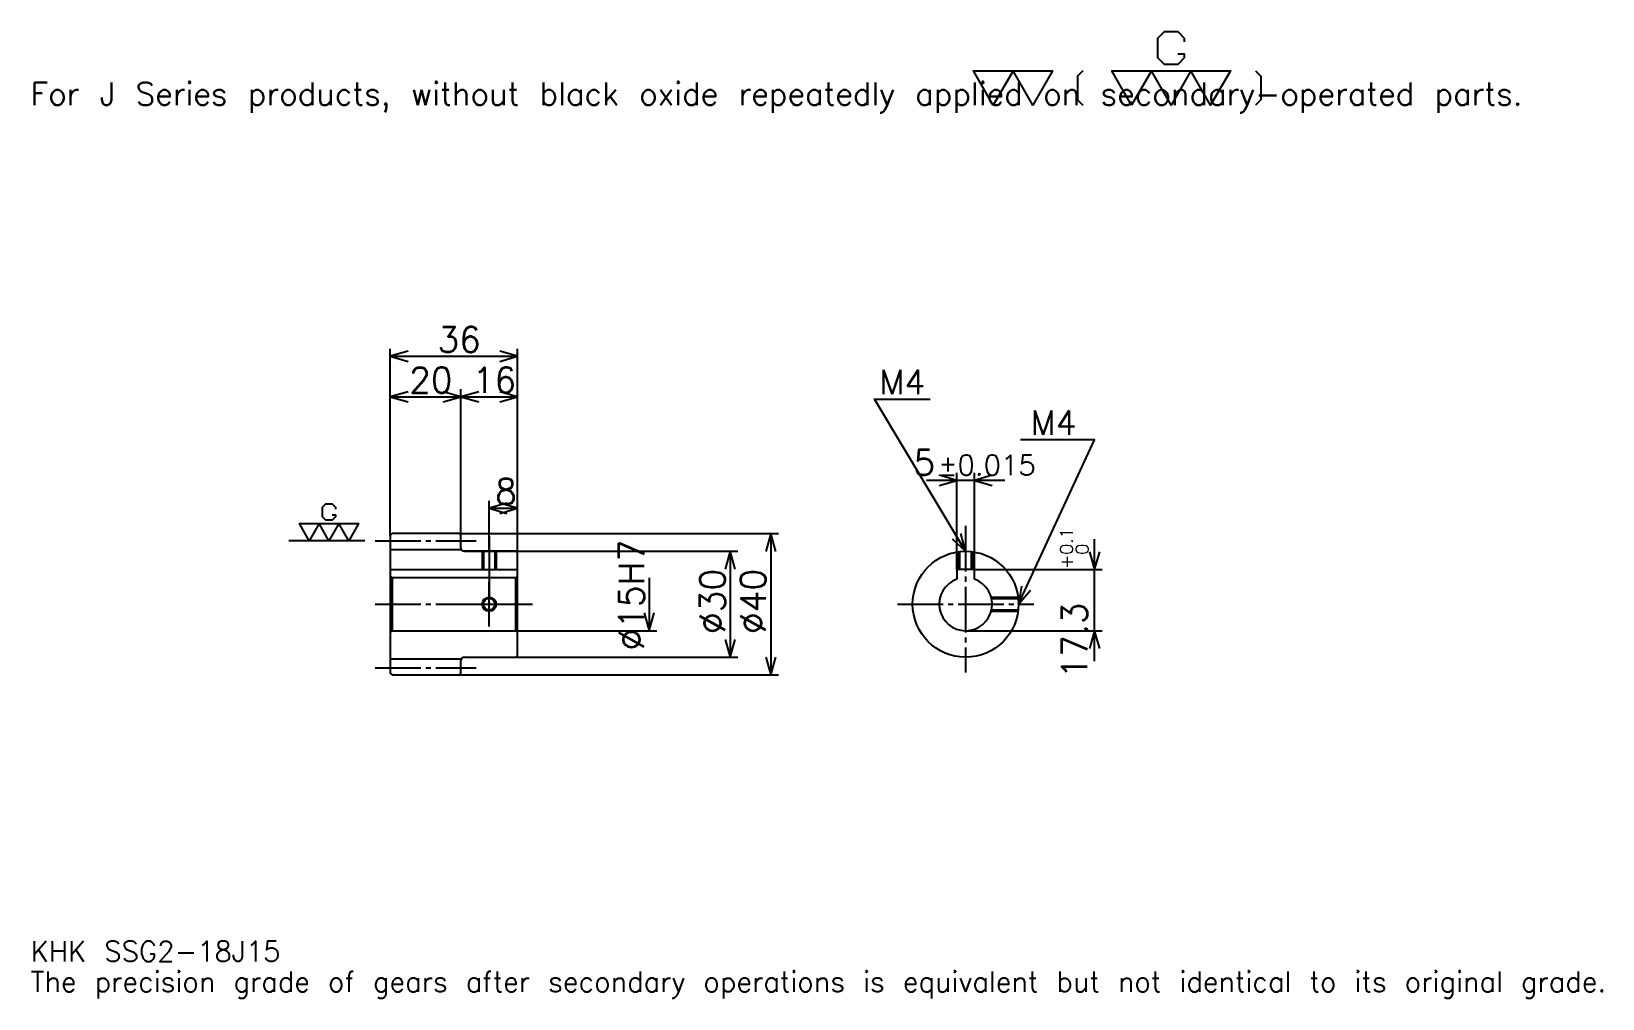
# Model space of a CAD drawing. Extents: x 15 to 459, y 5 to 279.
import ezdxf

# ---------------------------------------------------------------- set-up
doc = ezdxf.new("R2010")
doc.units = 0
doc.linetypes.add('DASHDOT', pattern=[17.217392, 12.913043, -1.434783, 1.434783, -1.434783])
doc.layers.get('0').update_dxf_attribs({"linetype": 'CONTINUOUS'})
doc.layers.add('DASHDOT', color=6, linetype='DASHDOT')
doc.styles.add('KANJI', font='TXT', dxfattribs={"bigfont": 'BIGFONT'})

msp = doc.modelspace()

# ---------------------------------------------------------------- linework, layer by layer
at = {"color": 5}
for p, q in [((116.217392, 136.934784), (116.217392, 189.304352)), ((116.217392, 187.152191), (152.217392, 187.152191)), ((152.217392, 136.934784), (152.217392, 189.304352)), ((116.217392, 175.67392), (136.217392, 175.67392)), ((136.217392, 136.934784), (136.217392, 177.826096)), ((136.217392, 175.67392), (152.217392, 175.67392)), ((290.239136, 152.021744), (268.021729, 152.021744)), ((276.630432, 126.734795), (276.630432, 154.17392)), ((281.630432, 126.734795), (281.630432, 154.17392)), ((144.217392, 136.934784), (144.217392, 146.26088)), ((144.217392, 144.108704), (152.217392, 144.108704)), ((116.217392, 136.434784), (116.217392, 136.934784)), ((135.717392, 136.934784), (152.217392, 136.934784)), ((136.217392, 136.434784), (136.217392, 136.934784)), ((144.217392, 131.934784), (144.217392, 136.934784)), ((144.217392, 131.934784), (144.217392, 136.934784)), ((152.217392, 136.934784), (226.108704, 136.934784)), ((152.217392, 131.434784), (152.217392, 136.934784)), ((223.956512, 136.934784), (223.956512, 96.934792)), ((315.652161, 100.826096), (315.652161, 135.343491)), ((137.217392, 131.934784), (152.217392, 131.934784)), ((152.217392, 131.934784), (214.630432, 131.934784)), ((212.478256, 131.934784), (212.478256, 101.934792)), ((281.630432, 126.734795), (317.804352, 126.734795)), ((189.521744, 124.434792), (189.521744, 109.434792)), ((152.217392, 109.434792), (191.67392, 109.434792)), ((279.130432, 109.434792), (317.804352, 109.434792)), ((137.217392, 101.934792), (152.217392, 101.934792)), ((152.217392, 101.934792), (214.630432, 101.934792)), ((135.717392, 96.934792), (152.217392, 96.934792)), ((152.217392, 96.934792), (226.108704, 96.934792))]:
    msp.add_line(p, q, dxfattribs=at)
at = {"color": 7}
msp.add_line((109.04348, 134.934784), (87.521744, 134.934784), dxfattribs=at)
at = {"color": 4}
for p, q in [((116.217392, 132.434784), (136.217392, 132.434784)), ((116.217392, 126.734795), (152.217392, 126.734795)), ((151.717392, 124.434792), (152.217392, 124.934792)), ((116.717392, 124.434792), (116.717392, 109.434792)), ((151.717392, 109.434792), (152.217392, 108.934792)), ((116.217392, 101.434792), (136.217392, 101.434792))]:
    msp.add_line(p, q, dxfattribs=at)
at = {"color": 7}
for points in [[(339.182617, 272.80957), (341.047821, 272.80957), (341.047821, 271.69043), (339.182617, 269.825226), (335.452179, 269.825226), (333.586945, 271.69043), (333.586945, 277.286072), (335.452179, 279.151306), (339.182617, 279.151306), (341.047821, 277.286072), (341.047821, 276.166962)], [(286.956512, 258.260864), (281.36087, 267.959991), (303.743469, 267.959991), (298.147827, 258.260864), (292.552155, 267.959991), (286.956512, 258.260864)], [(312.323456, 267.959991), (310.831299, 266.467834), (310.831299, 259.753052), (312.323456, 258.260864)], [(326.126068, 258.260864), (320.530426, 267.959991), (354.10434, 267.959991), (348.508698, 258.260864), (342.913025, 267.959991), (337.317383, 258.260864), (331.721741, 267.959991), (326.126068, 258.260864)], [(361.192169, 267.959991), (362.684326, 266.467834), (362.684326, 259.753052), (361.192169, 258.260864)], [(99.789131, 142.209137), (100.721741, 142.209137), (100.721741, 141.649567), (99.789131, 140.716965), (97.923912, 140.716965), (96.991302, 141.649567), (96.991302, 144.447403), (97.923912, 145.380005), (99.789131, 145.380005), (100.721741, 144.447403), (100.721741, 143.887833)], [(93.260872, 134.934784), (90.463043, 139.784363), (107.25, 139.784363), (104.452179, 134.934784), (101.65435, 139.784363), (98.856522, 134.934784), (96.058701, 139.784363), (93.260872, 134.934784)]]:
    msp.add_lwpolyline(points, dxfattribs=at)
at = {"color": 5}
for points in [[(121.239128, 188.586975), (116.217392, 187.152191), (121.239128, 185.717407)], [(147.195648, 185.717407), (152.217392, 187.152191), (147.195648, 188.586975)], [(121.239128, 177.108704), (116.217392, 175.67392), (121.239128, 174.239136)], [(131.195648, 174.239136), (136.217392, 175.67392), (131.195648, 177.108704)], [(141.239136, 177.108704), (136.217392, 175.67392), (141.239136, 174.239136)], [(147.195648, 174.239136), (152.217392, 175.67392), (147.195648, 177.108704)], [(279.130432, 131.934784), (253.304352, 174.978271), (269.086975, 174.978271)], [(294.130432, 116.934792), (315.652161, 163.5), (294.704346, 163.5)], [(271.608704, 150.58696), (276.630432, 152.021744), (271.608704, 153.456528)], [(286.652161, 153.456528), (281.630432, 152.021744), (286.652161, 150.58696)], [(149.239136, 145.543488), (144.217392, 144.108704), (149.239136, 142.67392)], [(147.195648, 142.67392), (152.217392, 144.108704), (147.195648, 145.543488)], [(225.391296, 131.913055), (223.956512, 136.934784), (222.521729, 131.913055)], [(275.316467, 135.502716), (279.130432, 131.934784), (277.7771, 136.979095)], [(213.91304, 126.913055), (212.478256, 131.934784), (211.043472, 126.913055)], [(314.217407, 131.756531), (315.652161, 126.734795), (317.086975, 131.756531)], [(294.934875, 122.095154), (294.130432, 116.934792), (297.539673, 120.891251)], [(188.08696, 114.456528), (189.521744, 109.434792), (190.956528, 114.456528)], [(211.043472, 106.956528), (212.478256, 101.934792), (213.91304, 106.956528)], [(317.086975, 104.413055), (315.652161, 109.434792), (314.217407, 104.413055)], [(222.521729, 101.956528), (223.956512, 96.934792), (225.391296, 101.956528)]]:
    msp.add_lwpolyline(points, dxfattribs=at)
at = {"color": 4}
for points in [[(136.217392, 132.934784), (136.217392, 136.434784), (135.717392, 136.934784), (116.717392, 136.934784), (116.217392, 136.434784), (116.217392, 108.934792)], [(137.217392, 101.934792), (151.717392, 101.934792), (152.217392, 102.434792), (152.217392, 131.434784), (151.717392, 131.934784), (137.217392, 131.934784)], [(142.217392, 131.934784), (142.217392, 126.734795)], [(142.597397, 131.934784), (142.597397, 126.734795)], [(145.837387, 131.934784), (145.837387, 126.734795)], [(146.217392, 131.934784), (146.217392, 126.734795)], [(277.130432, 126.734795), (277.130432, 131.800858)], [(277.510437, 126.734795), (277.510437, 131.847061)], [(280.750427, 126.734795), (280.750427, 131.847061)], [(281.130432, 126.734795), (281.130432, 131.800858)], [(116.217392, 108.934792), (116.717392, 109.434792), (151.717392, 109.434792), (151.717392, 124.434792), (116.717392, 124.434792), (116.217392, 124.934792)], [(281.630432, 124.005859), (281.630432, 126.734795), (276.630432, 126.734795), (276.630432, 124.005859)], [(286.358826, 118.934792), (293.996521, 118.934792)], [(286.453369, 118.554794), (294.042694, 118.554794)], [(286.358826, 114.934792), (293.996521, 114.934792)], [(286.453369, 115.314789), (294.042694, 115.314789)], [(116.217392, 108.934792), (116.217392, 97.434792), (116.717392, 96.934792), (135.717392, 96.934792), (136.217392, 97.434792), (136.217392, 100.934792)]]:
    msp.add_lwpolyline(points, dxfattribs=at)
for centre, radius in [((279.130432, 116.934792), 15), ((144.217392, 116.934792), 1.62)]:
    msp.add_circle(centre, radius, dxfattribs=at)
at = {"color": 7}
msp.add_circle((144.217392, 116.934792), 2, dxfattribs=at)
at = {"color": 4}
for centre, radius, start, end in [((137.217392, 132.934784), 1, 180, 270), ((279.130432, 116.934792), 7.5, 109.47122094, 70.52877906), ((137.217392, 100.934792), 1, 90, 180)]:
    msp.add_arc(centre, radius, start, end, dxfattribs=at)
at = {"layer": 'DASHDOT', "color": 7}
for p, q in [((279.130432, 139.108704), (279.130432, 97.630447)), ((111.91304, 134.934784), (140.521744, 134.934784)), ((144.217392, 131.934784), (144.217392, 116.934792)), ((111.91304, 116.934792), (156.521744, 116.934792)), ((259.82608, 116.934792), (298.434784, 116.934792)), ((111.91304, 98.934792), (140.521744, 98.934792))]:
    msp.add_line(p, q, dxfattribs=at)
for points in [[(144.217392, 136.239136), (144.217392, 122.430443)], [(144.217392, 110.630447), (144.217392, 123.239136)], [(137.91304, 116.934792), (150.521744, 116.934792)]]:
    msp.add_lwpolyline(points, dxfattribs=at)

# ---------------------------------------------------------------- texts
at = {"color": 7, "style": 'KANJI'}
for s, height, p in [('For J Series products, without black oxide repeatedly applied on secondary-operated parts.', 6.456522, (14.347826, 258.260864)), ('36', 7.173913, (129.554352, 188.300018)), ('20', 7.173913, (121.554352, 176.821747)), ('16', 7.173913, (139.554352, 176.821747)), ('M4', 6.886957, (254.739136, 176.413055)), ('M4', 6.886957, (297.573914, 164.934784)), ('5', 7.173913, (264.322052, 153.456528)), ('%%p0.015', 5.73913, (271.42334, 153.456528)), ('8', 7.173913, (145.885864, 145.256531)), ('KHK SSG2-18J15', 5.73913, (14.347826, 15.782609)), ('The precision grade of gears after secondary operations is equivalent but not identical to its original grade.', 5.73913, (14.347826, 7.173913))]:
    msp.add_text(s, height=height, dxfattribs=at).set_placement(p)
for s, height, p in [('%%c15H7', 7.173913, (188.08696, 103.8424)), ('0.1', 3.586957, (309.482605, 130.968323)), ('0', 3.586957, (313.93042, 130.968323)), ('+', 3.586957, (309.482605, 126.950928)), ('%%c30', 7.173913, (211.043472, 108.505447)), ('%%c40', 7.173913, (222.521729, 108.505447)), ('17.3', 7.173913, (313.5, 95.899399))]:
    msp.add_text(s, height=height, rotation=90, dxfattribs=at).set_placement(p)

doc.saveas('drawing.dxf')
